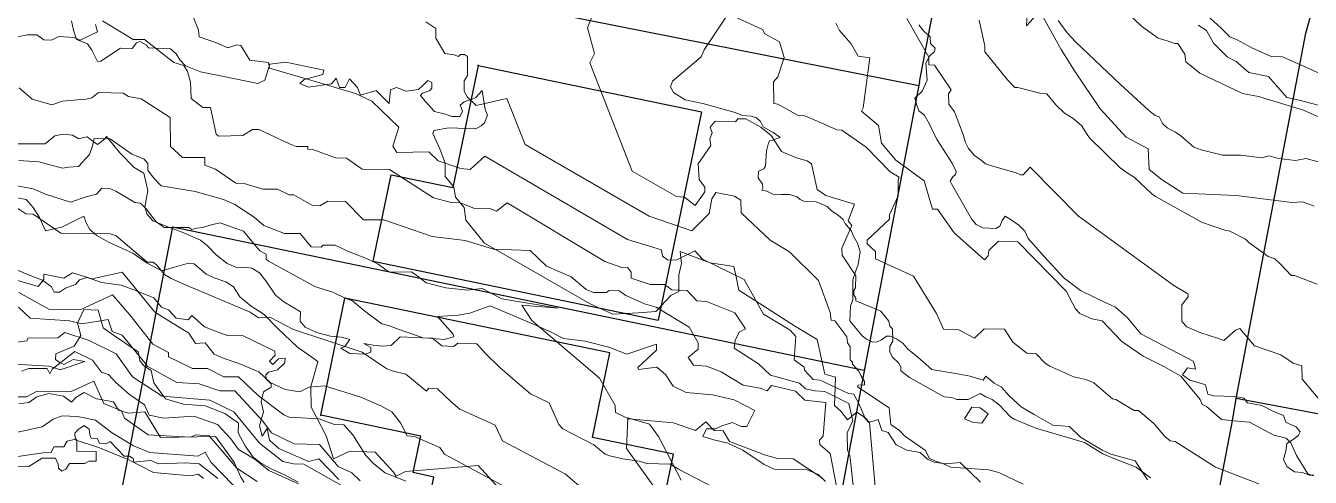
# Model space of a CAD drawing. Header units: metres. Extents: x 683 to 917, y -108 to 80.
# Drawn here: x 760.9 to 830.6, y -23.1 to 1.4 of the extents above; entities that cross this region are included whole.
import ezdxf

# ---------------------------------------------------------------- set-up
doc = ezdxf.new("R2010")
doc.units = ezdxf.units.M
doc.layers.add('Cadastre with houses', color=6, linetype='Continuous')
doc.layers.add('Landslide2025', color=21, linetype='Continuous')

msp = doc.modelspace()

# ---------------------------------------------------------------- linework, layer by layer
at = {"lineweight": 0}
for points, elevation in [([(769.827, 2.175), (770.239, 1.132), (770.266, 0.764), (771.212, 0.449), (771.826, 0.177), (772.325, 0.335), (772.536, 0.3), (773.026, -0.489), (774.043, -0.621), (774.087, -0.936), (776.208, -1.541), (778.758, -2.303), (779.652, -2.724), (781.107, -4.126), (780.791, -5.161), (781.002, -5.511), (782.737, -5.476), (783.245, -5.949), (784.472, -6.37), (784.981, -6.423), (785.77, -5.704), (793.517, -10.226), (795.358, -10.787), (795.41, -11.138), (795.691, -11.331), (796.146, -11.348), (797.172, -10.831), (797.575, -11.287), (799.836, -12.391), (800.897, -14.275), (802.343, -15.152), (802.641, -15.494), (802.562, -16.756), (803.105, -17.159), (803.123, -17.316), (803.596, -17.825), (803.964, -17.851), (805.498, -18.579), (805.796, -18.622), (806.067, -19.122), (806.392, -19.876), (806.646, -20.147), (806.996, -24.056)], 37.5), ([(791.79, 2.417), (791.343, 1.252), (791.72, -0.133), (791.475, -0.633), (793.771, -6.513), (796.172, -7.898), (796.611, -7.933), (797.189, -8.372), (797.715, -7.635), (797.715, -7.39), (797.399, -6.969), (797.347, -6.128), (798.03, -5.129), (797.984, -4.758), (798.107, -4.434), (797.993, -4.136), (798.265, -3.812), (799.369, -3.838), (799.492, -3.68), (799.939, -3.68), (800.754, -4.136), (801.306, -4.583), (801.876, -5.451), (802.691, -5.801), (803.26, -5.959), (803.506, -6.126), (803.813, -7.51), (804.277, -7.835), (805.837, -8.308), (805.478, -9.211), (805.688, -9.474), (805.145, -10.701), (805.162, -11.069), (805.907, -12.199), (805.877, -12.848), (805.785, -12.988), (805.785, -13.233), (805.898, -13.404), (805.898, -13.545), (807.253, -14.11), (807.686, -14.658), (807.739, -14.921), (807.897, -15.078), (807.914, -15.736), (807.739, -16.016), (807.743, -16.347), (807.897, -16.614), (808.23, -16.939), (808.352, -17.131), (808.352, -17.35), (808.808, -17.719), (810.692, -18.761), (811.104, -18.805), (811.385, -18.91), (811.99, -18.91), (812.647, -18.586), (812.962, -18.77), (813.295, -18.902), (813.699, -19.208), (814.286, -19.848), (814.496, -19.971), (815.671, -20.462), (818.3, -21.233), (819.299, -21.864), (819.895, -22.109), (821.104, -22.583), (821.893, -23.161)], 38.5), ([(820.211, 2.486), (821.393, 1.347), (822.314, 0.707), (822.856, 0.534), (823.203, 0.415), (823.376, 0.415), (823.745, -0.16), (823.81, -0.582), (824.569, -1.2), (826.877, -2.305), (827.755, -2.468), (830.182, -3.216), (831.244, -3.682)], 41.5), ([(754.453, 1.484), (755.695, 1.058), (757.185, 0.899), (758.604, 0.597), (759.119, 0.597), (759.279, 0.757), (760.308, 0.757), (760.982, 0.881), (761.47, 0.881), (761.847, 0.61), (762.268, 0.597), (762.654, 0.788), (763.492, 0.743), (763.812, 0.584), (764.761, 1.045), (764.654, 1.435)], 37), ([(765.027, 1.639), (766.703, 0.619), (767.307, 0.619), (768.903, -0.614), (769.436, -0.782), (769.649, -1.111), (769.808, -1.687), (769.844, -2.574), (770.473, -3.071), (770.882, -3.062), (771.201, -4.517), (771.316, -4.623), (772.647, -4.588), (773.17, -4.26), (773.516, -4.26), (775.171, -5.04), (775.543, -5.182), (776.164, -5.182), (776.173, -5.324), (776.448, -5.342), (777.663, -5.786), (778.266, -5.803), (779.127, -6.415), (780.608, -6.433), (782.986, -7.968), (783.944, -8.225), (784.458, -8.234), (785.221, -8.535), (786.082, -8.553), (786.401, -8.686), (786.978, -8.234), (792.282, -11.418), (793.267, -11.756), (793.506, -11.747), (793.719, -11.995), (793.719, -12.332), (794.739, -12.669), (795.52, -12.66), (795.928, -12.962), (796.753, -12.997), (797.276, -13.547), (797.809, -13.592), (799.334, -14.204), (799.92, -15.064), (799.565, -15.251), (799.352, -15.703), (799.299, -16.12), (800.63, -16.972), (801.277, -17.593), (802.838, -18.018), (803.175, -18.32), (803.69, -18.444), (804.213, -18.471), (805.517, -19.127), (805.739, -20.067), (805.438, -20.724), (805.446, -21.673), (805.579, -21.921), (805.828, -24.228)], 37), ([(814.985, -23.508), (813.653, -22.877), (813.092, -22.728), (811.059, -22.571), (810.62, -22.387), (810.252, -22.264), (809.876, -22.097), (809.674, -21.677), (808.543, -20.879), (808.272, -20.581), (807.798, -20.266), (807.711, -19.354), (805.997, -18.215), (806.032, -18.127), (806.365, -18.118), (806.365, -17.934), (806.173, -17.61), (806.067, -17.373), (805.726, -16.988), (805.717, -16.887), (805.603, -16.76), (805.603, -16.041), (805.45, -15.831), (805.423, -15.507), (804.766, -14.63), (804.573, -14.595), (804.512, -14.183), (803.872, -12.448), (802.303, -10.888), (801.252, -10.257), (799.674, -8.785), (799.656, -8.083), (799.323, -7.882), (798.298, -7.68), (798.088, -8.013), (797.939, -8.82), (797.001, -9.749), (794.687, -8.951), (787.965, -5.077), (786.975, -2.571), (785.309, -2.956), (784.819, -2.483), (784.661, -2.185), (784.661, -1.607), (784.836, -1.326), (784.836, -0.292), (784.678, -0.187), (784.459, -0.187), (784.345, -0.301), (784.118, -0.196), (783.609, -0.134), (783.11, 0.707), (783.114, 1.22), (782.566, 1.584)], 38), ([(827.772, -23.483), (825.41, -22.578), (823.225, -21.18), (822.964, -21.156), (822.659, -20.919), (822.069, -20.211), (821.242, -19.502), (820.996, -19.502), (820.012, -18.912), (819.835, -18.863), (818.821, -17.997), (818.388, -17.82), (817.739, -17.672), (816.42, -17.101), (816.174, -16.934), (815.682, -16.432), (815.18, -16.393), (814.423, -15.802), (813.96, -15.094), (812.868, -15.074), (812.336, -15.576), (811.46, -15.113), (810.663, -15.094), (810.28, -14.247), (809.03, -12.21), (806.973, -11.275), (806.963, -10.872), (806.511, -10.459), (806.52, -10.262), (807.731, -9.12), (807.721, -8.884), (808.193, -7.861), (808.203, -7.014), (808.252, -6.847), (807.77, -6.552), (806.471, -5.223), (805.143, -4.289), (804.877, -4.269), (803.853, -3.826), (803.076, -3.501), (802.81, -3.511), (801.679, -2.881), (801.452, -2.842), (801.443, -1.661), (801.669, -1.405), (802.023, -0.342), (801.767, 0.494), (800.96, 0.937), (800.832, 1.173), (799.1, 1.96)], 39), ([(804.818, 1.508), (805.015, 1.124), (805.654, 0.396), (806.038, -0.283), (806.658, -0.362), (806.304, -3.088), (806.215, -3.255), (807.13, -4.042), (807.288, -4.997), (808.075, -5.912), (809.61, -7.034), (810.053, -8.579), (810.339, -8.579), (811.244, -9.858), (812.878, -11.325), (813.084, -11.108), (813.124, -10.823), (813.635, -10.321), (814.688, -10.35), (817.316, -13.027), (817.818, -13.982), (818.064, -14.238), (818.713, -14.523), (819.264, -14.641), (820.327, -15.763), (821.488, -16.55), (822.649, -17.141), (823.535, -17.633), (824.578, -18.912), (824.696, -19.187), (824.932, -19.286), (825.739, -19.985), (826.615, -20.083), (827.255, -20.132), (828.574, -20.851), (829.243, -20.998), (829.499, -21.264), (829.814, -21.953), (830.424, -22.947), (830.709, -23.045)], 39.5), ([(808.666, 1.766), (809.855, -0.324), (809.86, -0.754), (810.166, -0.772), (811.071, -2.107), (810.925, -2.326), (810.943, -2.875), (811.254, -3.296), (811.729, -4.521), (811.839, -4.923), (812.022, -5.289), (812.315, -5.655), (812.717, -5.947), (812.936, -6.112), (813.394, -6.258), (814.601, -6.606), (814.838, -6.715), (814.985, -6.715), (815.355, -6.299), (817.981, -8.967), (823.157, -12.725), (823.907, -13.182), (823.925, -13.329), (823.596, -13.767), (823.596, -14.682), (823.852, -14.956), (824.62, -15.285), (825.516, -15.578), (825.863, -15.706), (826.503, -15.139), (826.741, -15.048), (827.528, -15.998), (828.954, -16.492), (829.631, -16.931), (830.106, -17.077), (830.124, -17.8), (831.459, -19.391)], 40), ([(830.929, -12.64), (829.704, -12.183), (829.521, -12.183), (828.936, -11.561), (828.643, -11.269), (828.268, -11.141), (827.217, -10.382), (827.043, -10.208), (826.193, -9.769), (825.918, -9.714), (824.656, -9.276), (824.108, -8.983), (822.169, -7.886), (821.968, -7.739), (820.999, -6.843), (820.725, -6.679), (820.249, -6.331), (818.585, -4.704), (818.457, -4.521), (818.146, -4.045), (817.689, -3.661), (817.232, -3.369), (816.747, -2.921), (816.262, -2.317), (815.878, -2.29), (814.699, -1.97), (814.534, -1.97), (814.123, -1.567), (812.898, -0.04), (812.898, 0.289), (812.587, 1.67)], 40.5), ([(816.88, 1.662), (817.367, 0.996), (817.822, 0.492), (820.261, -1.816), (821.773, -3.214), (822.146, -3.491), (822.358, -3.572), (822.537, -3.93), (822.797, -4.173), (823.024, -4.287), (823.252, -4.401), (823.544, -4.596), (824.243, -5.214), (824.634, -5.352), (825.796, -5.644), (826.787, -5.644), (827.925, -5.791), (828.332, -5.677), (828.836, -5.823), (829.754, -5.937), (830.323, -5.823), (833.55, -6.701)], 41), ([(832.377, -1.796), (829.054, -0.322), (828.433, -0.293), (827.392, 0.169), (826.583, 0.603), (826.193, 0.776), (825.731, 1.238), (824.936, 1.975)], 42), ([(760.512, -1.99), (761.221, -2.612), (762.277, -2.915), (762.869, -2.713), (763.665, -2.641), (764.142, -2.612), (764.46, -2.54), (764.807, -2.25), (766.152, -2.279), (766.441, -2.467), (767.135, -2.597), (768.697, -3.61), (768.711, -5.171), (769.362, -5.778), (770.576, -5.778), (770.591, -6.183), (771.155, -6.4), (772.268, -7.167), (772.709, -7.181), (773.736, -7.485), (774.517, -7.492), (775.16, -7.803), (775.413, -7.796), (776.425, -8.381), (776.83, -8.396), (777.257, -8.15), (778.211, -8.164), (779.194, -9.155), (780.293, -9.162), (782.91, -10.059), (784.703, -10.275), (786.236, -10.753), (788.231, -10.825), (789.128, -11.678), (790.458, -12.256), (791.268, -12.936), (791.673, -13.095), (792.381, -13.109), (792.512, -12.994), (793.061, -13.008), (793.422, -13.269), (794.435, -13.717), (795.071, -13.905), (796.864, -14.975), (797.341, -15.828), (797.341, -16.175), (796.806, -16.63), (797.102, -17.043), (797.796, -17.1), (798.599, -17.404), (799.792, -18.127), (800.717, -18.3), (801.093, -18.431), (801.325, -18.141), (802.626, -18.46), (803.132, -18.937), (804.274, -19.067), (804.13, -20.889), (803.927, -21.12), (803.956, -21.351), (804.506, -21.829), (804.925, -23.983)], 36.5), ([(760.49, -5.936), (761.575, -6.01), (762.852, -6.361), (763.203, -6.298), (763.725, -6.266), (764.331, -5.617), (764.491, -5.148), (764.576, -4.744), (765.449, -4.755), (766.63, -5.595), (767.279, -5.84), (767.492, -6.106), (767.481, -6.457), (767.8, -6.872), (768.215, -7.309), (770.067, -7.628), (771.599, -8.053), (772.216, -8.33), (773.259, -9.022), (773.781, -9.458), (774.909, -9.905), (775.749, -9.894), (776.345, -10.623), (776.899, -10.634), (776.994, -10.538), (777.654, -10.538), (778.378, -10.879), (779.357, -11.251), (779.995, -11.57), (780.4, -11.879), (780.634, -11.996), (781.794, -11.975), (782.102, -12.188), (782.592, -12.581), (783.666, -12.847), (784.837, -12.975), (785.624, -12.89), (786.689, -13.443), (789.753, -13.954), (787.774, -13.784), (788.327, -14.614), (791.988, -17.742), (792.839, -19.232), (792.861, -19.615), (793.563, -19.956), (796.01, -20.169), (797.202, -20.594), (797.756, -20.126), (798.213, -20.594), (798.713, -20.616), (799.054, -21.19), (801.001, -21.924), (801.65, -22.116), (802.502, -22.127), (804.087, -23.169)], 36), ([(798.126, -23.645), (796.287, -22.691), (795.822, -22.411), (794.565, -22.388), (794.146, -22.249), (793.262, -22.132), (792.564, -21.969), (792.308, -21.876), (791.691, -21.364), (790.004, -20.503), (789.783, -20.259), (789.271, -19.084), (788.247, -18.595), (787.526, -17.99), (786.595, -17.176), (785.804, -16.408), (785.347, -15.878), (784.303, -15.849), (784.093, -16.024), (783.442, -16), (782.927, -15.57), (782.403, -15.558), (782.069, -15.433), (781.08, -15.084), (780.603, -14.91), (780.184, -14.805), (779.265, -14.107), (778.59, -13.548), (778.241, -13.432), (777.531, -13.083), (777.159, -12.966), (776.542, -12.769), (775.239, -12.047), (774.029, -11.396), (773.912, -11.291), (773.907, -11.029), (773.558, -10.837), (773.115, -10.302), (772.673, -9.767), (772.208, -9.604), (771.661, -9.418), (771.417, -9.325), (770.998, -9.418), (770.463, -9.581), (770.148, -9.604), (769.869, -9.685), (769.706, -9.581), (768.38, -9.581), (768.229, -9.464), (767.949, -9.266), (767.402, -8.557), (767.205, -8.359), (767.077, -8.254), (766.786, -8.219), (766.251, -7.893), (765.762, -7.603), (765.424, -7.463), (764.994, -7.44), (764.709, -7.771), (764.145, -7.911), (763.295, -8.196), (762.44, -7.934), (761.94, -7.771), (761.265, -7.48), (760.392, -7.317)], 35.5), ([(791.251, -23.901), (790.155, -22.957), (789.576, -22.654), (786.724, -21.151), (786.339, -20.303), (784.411, -19.429), (783.974, -19.056), (783.203, -18.324), (782.741, -18.285), (782.6, -18.452), (781.482, -17.527), (780.749, -17.347), (780.454, -17.244), (779.121, -16.344), (775.39, -15.104), (774.139, -14.452), (773.487, -14.474), (773.037, -14.174), (769.441, -12.643), (768.756, -12.333), (768.392, -12.119), (767.975, -11.616), (767.782, -11.455), (767.451, -11.455), (765.778, -10.028), (765.451, -9.915), (762.764, -9.89), (761.275, -8.844), (760.867, -8.832), (760.159, -8.364)], 35), ([(788.649, -24.611), (783.579, -21.868), (783.333, -21.509), (781.952, -20.922), (781.555, -20.884), (781.196, -20.166), (780.723, -19.579), (780.136, -19.258), (779.039, -18.785), (777.071, -18.16), (776.24, -18.236), (775.731, -18.491), (774.949, -18.372), (774.134, -17.981), (773.505, -17.404), (772.435, -16.945), (771.569, -16.656), (771.093, -16.453), (770.6, -15.841), (770.074, -15.875), (769.717, -15.314), (767.873, -14.167), (766.101, -12.002), (764.465, -12.36), (763.408, -12.036), (762.931, -12.326), (761.84, -12.105), (761.84, -12.394), (761.533, -12.769), (759.505, -12.173)], 34.5), ([(760.486, -13.093), (762.112, -14.008), (763.816, -14.035), (765.569, -13.23), (766.581, -14.404), (767.763, -15.906), (768.61, -16.353), (768.61, -16.593), (769.92, -17.232), (770.735, -17.216), (771.613, -17.679), (772.412, -17.679), (773.467, -18.686), (774.873, -19.74), (775.16, -19.868), (776.79, -19.964), (777.617, -20.269), (778.13, -20.276), (778.618, -20.826), (779.316, -21.95), (779.748, -22.407), (780.369, -22.89), (781.496, -23.34)], 34), ([(760.475, -13.889), (761.103, -14.485), (763.248, -14.633), (763.911, -14.799), (764.81, -14.659), (765.342, -14.572), (765.56, -15.226), (766.093, -15.42), (767.485, -17.123), (769.06, -17.984), (770.269, -18.057), (771.404, -18.442), (772.21, -18.442), (773.73, -20.09), (774.206, -20.713), (775.433, -21.317), (776.807, -21.354), (777.814, -22.544), (778.549, -22.882), (779.011, -23.316)], 33.5), ([(759.707, -15.878), (760.921, -15.732), (760.986, -15.57), (762.605, -15.554), (762.978, -15.263), (764.305, -15.7), (765.779, -16.428), (766.65, -17.67), (768.273, -18.73), (770.86, -18.942), (772.161, -19.571), (773.548, -21.281), (774.807, -22.278), (775.397, -22.402), (775.962, -22.409), (778.157, -23.673)], 33), ([(775.666, -23.476), (774.063, -22.751), (773.304, -22.152), (772.409, -21.62), (771.987, -21.046), (771.277, -20.257), (769.985, -19.809), (768.358, -19.923), (767.559, -19.755), (767.302, -19.203), (766.504, -18.633), (765.753, -17.987), (765.363, -17.549), (764.973, -17.426), (764.479, -16.77), (763.538, -16.295), (762.302, -17.264), (762.169, -17.511), (762.026, -17.226), (761.028, -17.217), (760.638, -17.369)], 32.5), ([(760.418, -18.758), (760.903, -18.771), (761.478, -18.458), (763.33, -18.47), (764.557, -17.92), (765.095, -19.121), (766.058, -19.521), (766.221, -19.922), (767.51, -20.823), (769.812, -20.948), (770.087, -20.823), (770.813, -20.873), (772.314, -22.637), (773.423, -23.356)], 32), ([(812.203, -19.32), (811.797, -19.959), (812.264, -20.152), (812.741, -20.193), (813.076, -19.685), (812.65, -19.361), (812.203, -19.32)], 38.1), ([(760.346, -20.697), (761.765, -20.391), (762.358, -19.978), (762.843, -19.798), (763.665, -19.827), (764.647, -20.031), (765.522, -20.702), (766.709, -21.421), (767.596, -21.781), (770.208, -21.984), (770.592, -21.757), (770.915, -22.308), (772.114, -23.554)], 31.5), ([(759.683, -22.115), (761.811, -21.804), (762.241, -21.777), (762.396, -21.476), (762.935, -21.476), (763.108, -21.165), (763.492, -21.074), (764.875, -21.527), (766.467, -22.173), (767.795, -22.873), (769.827, -23.049), (770.219, -22.954), (770.505, -23.196)], 31)]:
    msp.add_lwpolyline(points, dxfattribs=dict(at, elevation=elevation))
at = {"layer": 'Cadastre with houses'}
for p, q in [((809.35, -1.671, 42), (806.495, -16.598, 40.4)), ((806.495, -16.598, 40.4), (801.112, -45.373, 32))]:
    msp.add_line(p, q, dxfattribs=at)
for points in [[(809.35, -1.671, 42), (811.9, 11.579, 43.6), (812.157, 13.251, 43.8), (812.395, 14.151, 44.1), (814.889, 27.282, 47.1), (815.057, 28.203, 47.4), (816.769, 31.389, 48.1), (822.543, 42.724, 51.6), (823.676, 47.033, 54.1), (825.971, 59.976, 57.7)], [(820.831, -48.802, 32.85), (821.098, -47.189, 34.1), (822.424, -40.421, 37.1), (826.342, -20.056, 41.6), (826.54, -18.849, 41.7), (830.323, 0.966, 44.5), (830.578, 1.867, 46), (831.569, 7.254, 46), (835.933, 30.622, 50.3), (838.236, 42.3, 56), (839.866, 50.762, 56), (840.772, 56.152, 56.9)], [(748.6, 4.395, 38.6), (749.422, 4.276, 38.65), (751.074, 4.355, 39.1), (765.833, 5.157, 39.6), (768.255, 5.345, 40.1), (771.758, 5.483, 40.5), (773.351, 5.206, 40.6), (783.088, 3.346, 40.6), (809.312, -1.868, 41.976)], [(785.412, -0.783, 41), (784.038, -7.409, 41)], [(785.412, -0.783, 41), (797.525, -3.293, 41)], [(797.525, -3.293, 41), (795.18, -14.611, 41)], [(779.718, -11.407, 41), (780.69, -6.715, 41), (784.038, -7.409, 41)], [(768.824, -9.533, 37.6), (765.054, -29.046, 32.15)], [(768.824, -9.533, 37.6), (806.361, -17.312, 40.192)], [(779.718, -11.407, 41), (795.18, -14.611, 41)], [(776.871, -19.75, 38), (778.186, -13.4, 38)], [(792.56, -16.379, 38), (778.186, -13.4, 38)], [(791.609, -20.966, 38), (792.56, -16.379, 38)], [(891.329, -31.07, 43.1), (876.645, -28.279, 42.6), (861.287, -25.41, 42.5), (846.227, -22.56, 42.3), (826.54, -18.849, 41.7)], [(782.302, -20.899, 38), (776.871, -19.75, 38)], [(781.892, -22.876, 38), (782.306, -20.876, 38)], [(796.001, -21.876, 38), (791.609, -20.966, 38)], [(793.927, -31.884, 38), (796.001, -21.876, 38)], [(783.011, -23.113, 38), (781.892, -22.876, 38)], [(781.717, -29.354, 38), (783.011, -23.113, 38)]]:
    msp.add_polyline3d(points, dxfattribs=at)
for p in [(785.412, -0.783, 41), (778.186, -13.4, 38), (776.871, -19.75, 38)]:
    msp.add_point(p, dxfattribs=at)
at = {"layer": 'Landslide2025', "lineweight": 0}
for points, elevation in [([(799.123, 2.229), (797.671, 0.066), (797.515, -0.305), (795.955, -1.63), (795.839, -1.942), (796.014, -2.254), (796.638, -2.644), (797.593, -2.839), (799.357, -3.326), (799.757, -3.492), (800.225, -3.531), (800.507, -3.628), (800.731, -3.823), (800.878, -4.106), (801.414, -4.418), (801.716, -4.632), (801.794, -4.691), (801.57, -4.759), (801.394, -4.837), (801.219, -4.876), (801.141, -5.051), (801.053, -5.412), (801.004, -6.25), (800.907, -6.387), (800.624, -6.513), (800.595, -6.874), (800.839, -7.225), (800.848, -7.439), (800.809, -7.546), (801.082, -7.605), (801.404, -7.771), (801.852, -7.78), (802.31, -7.79), (802.72, -7.907), (802.876, -8.063), (803.09, -8.151), (803.753, -8.19), (804.055, -8.307), (804.347, -8.443), (804.591, -8.667), (804.942, -8.911), (805.215, -9.135), (805.332, -9.364), (805.663, -9.769), (805.77, -10.046), (805.985, -10.427), (806.141, -10.894), (806.034, -11.577), (805.917, -11.879), (805.731, -12.405), (805.731, -13.497), (805.605, -13.848), (805.585, -14.647), (806.238, -15.446), (806.482, -15.641), (806.813, -15.787), (807.067, -15.778), (807.301, -15.661), (807.574, -15.475), (807.788, -15.475), (808.129, -15.641), (808.451, -15.846), (808.724, -16.177), (809.25, -16.596), (810.03, -17.288), (811.307, -17.503), (812.106, -17.649), (812.622, -17.795), (812.817, -17.863), (812.954, -17.649), (813.402, -18.029), (813.811, -18.234), (814.221, -18.702), (814.874, -19.296), (815.585, -19.725), (816.589, -20.3), (817.486, -20.368), (818.09, -20.943), (819.27, -21.665), (819.737, -21.869), (820.537, -22.093), (821.053, -22.23), (821.726, -23.263)], 39), ([(815.205, 2.02), (815.166, 1.377), (815.887, 2.156), (817.038, 0.09), (817.798, -1.119), (819.162, -3.126), (820.566, -4.666), (821.755, -5.31), (821.813, -6.421), (822.515, -6.986), (823.646, -7.707), (826.531, -7.844), (829.552, -8.214), (830.137, -8.175), (830.761, -8.409)], 41), ([(763.343, 1.635), (763.46, 1.138), (763.626, 0.631), (764.211, 0.387), (764.454, 0.056), (764.766, -0.558), (764.932, -0.548), (766.004, 0.153), (766.647, 0.134), (766.881, 0.446), (767.047, 0.524), (767.417, 0.319), (767.524, 0.173), (768.714, 0.114), (769.025, -0.158), (769.23, -0.47), (769.532, -0.802), (770.341, -1.123), (771.608, -1.387), (773.46, -1.757), (773.831, -1.581), (774.113, -0.714), (774.981, -0.607), (777.047, -1.036), (776.979, -1.27), (775.965, -1.542), (775.741, -1.757), (776.209, -1.952), (777.447, -1.786), (777.71, -1.465), (777.885, -1.971), (778.197, -1.981), (778.431, -1.513), (778.86, -1.971), (779.035, -2.4), (779.873, -2.147), (780.585, -2.849), (780.614, -2.459), (780.663, -2.108), (780.975, -1.971), (781.511, -2.176), (782.174, -2.088), (782.417, -1.874), (782.681, -1.591), (782.905, -1.698), (782.905, -2.01), (782.797, -2.137), (782.661, -2.196), (782.388, -2.283), (782.291, -2.41), (782.534, -2.712), (783.051, -3.277), (783.645, -3.433), (783.977, -3.55), (784.425, -3.55), (784.562, -3.277), (784.484, -3.063), (784.435, -2.927), (784.649, -2.751), (785.059, -2.624), (785.293, -2.517), (785.634, -2.147), (785.799, -3.17), (785.916, -3.472), (785.76, -3.901), (785.575, -4.057), (785.293, -4.213), (783.821, -4.164), (783.012, -4.311), (782.944, -4.466), (783.324, -5.314), (783.616, -6.075), (783.616, -6.815), (784.084, -7.361), (784.182, -7.927), (784.649, -8.492), (784.747, -9.174), (785.76, -10.422), (791.453, -13.697), (792.72, -14.281), (794.104, -14.203), (795.059, -14.125), (795.858, -13.268), (796.306, -13.053), (796.306, -12.137), (796.443, -11.533), (796.365, -10.87), (798.002, -11.494), (799.289, -11.689), (799.406, -12.254), (799.562, -12.975), (800.848, -13.814), (802.622, -14.944), (803.811, -15.646), (804.221, -17.537), (804.805, -17.693), (804.747, -19.233), (805.088, -19.549), (805.459, -20.008), (805.965, -19.598), (806.316, -19.822), (806.609, -20.154), (807.115, -19.988), (807.31, -20.583), (807.661, -20.69), (808.09, -21.367), (808.675, -21.66), (809.396, -21.777), (809.786, -22.147), (810.156, -22.303), (810.761, -22.4), (811.56, -22.322), (812.671, -23.395)], 38), ([(830.746, -23.019), (830.522, -23.01), (830.113, -22.873), (829.694, -22.824), (829.294, -22.542), (829.099, -22.171), (829.226, -21.704), (829.284, -21.294), (829.684, -21.041), (829.928, -20.836), (830.015, -20.67), (829.791, -20.397), (829.411, -20.232), (829.236, -20.144), (829.109, -19.783), (828.534, -19.54), (827.93, -19.238), (827.559, -19.169), (827.15, -19.082), (826.955, -18.828), (826.458, -18.741), (825.327, -18.702), (825.005, -18.614), (824.869, -18.107), (824.469, -17.99), (824.021, -17.854), (823.631, -17.561), (823.904, -17.191), (824.333, -17.269), (824.284, -17.006), (824.197, -16.82), (821.36, -15.339), (820.639, -14.481), (819.996, -13.896), (819.391, -13.624), (818.085, -13), (817.208, -12.317), (816.097, -11.138), (815.249, -10.173), (815.074, -9.774), (814.742, -9.442), (814.333, -9.16), (814.001, -8.955), (813.846, -9.189), (813.709, -9.501), (813.495, -9.627), (812.793, -9.588), (812.432, -9.403), (812.179, -9.101), (811.097, -7.21), (811.019, -7.054), (811.165, -6.82), (811.302, -6.703), (811.341, -6.528), (811.136, -6.089), (810.307, -4.822), (810.181, -4.588), (810.035, -4.267), (809.888, -3.926), (809.606, -3.458), (809.313, -3.243), (809.187, -2.873), (809.109, -2.551), (809.499, -2.171), (809.771, -1.586), (809.693, -0.66), (809.898, -0.271), (810.171, -0.017), (810.21, 0.158), (809.957, 0.412), (809.937, 0.772), (809.596, 1.084), (809.313, 1.416)], 40), ([(830.995, -2.941), (829.962, -2.668), (829.279, -2.512), (828.285, -1.382), (827.233, -1.167), (826.531, -0.563), (826.044, -0.31), (825.303, 0.431), (824.932, 1.113), (824.484, 1.406)], 42), ([(760.434, -5.034), (761.915, -5.034), (762.442, -4.605), (762.909, -4.508), (763.397, -4.566), (763.748, -4.771), (764.011, -4.683), (764.191, -4.649), (764.44, -4.839), (764.751, -5.073), (764.976, -4.908), (765.18, -4.742), (765.249, -4.635), (765.97, -5.531), (766.74, -6.311), (767.266, -6.633), (767.481, -7.568), (767.325, -8.465), (767.442, -8.835), (767.753, -9.206), (768.514, -9.518), (769.352, -9.83), (770.346, -10.258), (770.736, -10.561), (771.194, -11.048), (771.789, -11.535), (772.354, -11.759), (772.754, -11.72), (773.124, -11.789), (773.543, -12.032), (773.894, -12.471), (774.42, -13.251), (774.869, -13.611), (775.356, -13.904), (775.765, -14.147), (775.746, -14.654), (776.019, -14.976), (776.642, -15.278), (777.403, -15.473), (777.997, -15.531), (778.455, -15.658), (778.173, -16.038), (777.958, -16.116), (778.455, -16.409), (779.264, -16.448), (779.596, -16.34), (779.586, -16.077), (779.216, -15.863), (779.713, -15.951), (780.21, -16.019), (780.687, -15.98), (781.184, -15.512), (782.744, -15.57), (783.563, -15.648), (784.089, -15.512), (784.06, -15.356), (783.212, -14.401), (784.333, -14.333), (784.966, -14.216), (785.502, -14.021), (786.067, -13.826), (788.572, -14.888), (789.294, -15.22), (790.044, -15.59), (791.223, -15.746), (792.51, -16.067), (793.475, -16.448), (795.083, -15.902), (795.083, -16.233), (794.079, -17.169), (794.118, -17.276), (795.103, -17.149), (795.58, -17.559), (795.999, -18.192), (796.701, -18.533), (798.124, -18.66), (799.303, -18.933), (800.415, -19.498), (799.986, -20.376), (799.674, -20.376), (799.216, -20.151), (798.631, -20.327), (798.29, -20.502), (797.802, -20.502), (797.598, -20.912), (798.124, -21.077), (798.953, -21.272), (799.771, -21.662), (800.931, -22.432), (801.477, -22.685), (803.27, -22.724), (803.855, -22.978), (804.265, -23.348)], 37), ([(760.214, -7.934), (760.897, -8.051), (761.267, -8.48), (761.608, -9.035), (761.94, -9.747), (762.476, -9.62), (762.827, -9.552), (763.519, -9.22), (764.025, -8.967), (764.142, -9.318), (764.347, -9.679), (764.727, -10.01), (765.351, -10.371), (766.676, -10.975), (767.456, -11.501), (768.241, -11.93), (768.943, -11.725), (769.703, -11.511), (769.995, -11.55), (770.658, -12.115), (771.087, -12.3), (771.73, -12.525), (772.139, -12.797), (772.49, -13.343), (773.095, -13.85), (773.796, -14.298), (774.537, -15.059), (775.609, -16.072), (776.564, -16.745), (776.711, -16.872), (776.331, -18.207), (776.36, -19.328), (776.642, -19.874), (777.169, -20.887), (777.559, -22.135), (778.455, -21.716), (779.83, -21.764), (780.824, -22.846), (780.96, -23.07), (781.477, -22.807), (785.405, -22.495), (787.11, -24.357)], 36), ([(760.195, -11.803), (761.204, -12.206), (761.783, -12.433), (762.263, -12.786), (762.414, -13.089), (762.691, -13.089), (763.019, -12.862), (763.574, -12.66), (763.775, -12.408), (764.204, -12.282), (764.986, -12.559), (766.045, -12.711), (766.877, -13.013), (767.81, -13.391), (768.238, -13.896), (768.616, -14.047), (769.02, -14.501), (769.675, -14.577), (769.877, -14.35), (770.558, -14.955), (771.314, -15.257), (771.856, -15.459), (772.625, -15.434), (774.378, -16.278), (774.39, -16.493), (774.088, -16.821), (774.264, -17.01), (774.579, -16.694), (774.932, -16.657), (774.92, -16.921), (774.516, -17.3), (774.037, -17.426), (773.886, -17.577), (773.911, -17.804), (774.189, -18.056), (774.176, -18.245), (773.76, -18.497), (773.646, -19.027), (773.76, -19.569), (773.546, -20.338), (773.697, -20.905), (773.962, -20.476), (774.088, -21.107), (774.592, -21.561), (776.206, -22.279), (776.76, -22.128), (777.857, -23.25)], 35), ([(775.645, -23.392), (774.913, -22.988), (774.182, -22.661), (773.577, -22.333), (773.199, -22.03), (772.77, -21.425), (772.392, -20.719), (772.417, -20.19), (771.661, -19.66), (770.602, -19.257), (769.417, -19.156), (768.446, -18.866), (767.816, -17.996), (767.677, -17.341), (767.261, -17.063), (767.059, -16.798), (766.971, -16.319), (765.635, -15.424), (765.068, -15.015), (764.796, -14.066), (764.015, -14.016), (763.681, -14.766), (763.738, -15.024), (763.857, -15.437), (763.485, -16.007), (762.502, -16.436), (762.477, -16.739), (762.679, -16.89), (762.931, -17.016), (763.435, -16.739), (764.065, -16.839), (762.729, -17.293), (762.426, -17.192), (762.124, -17.092), (761.216, -17.041), (760.157, -16.991)], 34), ([(760.486, -19.147), (761.031, -19.069), (761.459, -18.758), (762.12, -18.583), (762.918, -18.719), (763.346, -19.05), (763.58, -18.797), (764.027, -18.524), (764.708, -18.874), (765.623, -19.03), (765.895, -19.478), (766.44, -19.653), (767.335, -19.575), (768.172, -20.976), (771.168, -20.917), (771.791, -21.774), (772.199, -22.338), (772.53, -23.116), (772.725, -23.408)], 33), ([(796.691, -26.072), (793.465, -21.56), (793.533, -19.903), (794.713, -20.254), (795.19, -20.907), (796.418, -23.285)], 36), ([(760.335, -22.562), (761.036, -22.542), (761.756, -22.085), (762.485, -22.085), (762.631, -22.425), (762.651, -22.639), (762.826, -22.795), (763.049, -22.688), (763.234, -22.387), (764.071, -22.387), (764.304, -22.26), (764.694, -22.25), (764.694, -21.735), (763.643, -21.706), (763.643, -21.112), (763.546, -21.005), (763.526, -20.742), (763.701, -20.548), (764.032, -20.324), (764.304, -20.519), (764.343, -20.82), (764.421, -21.005), (764.732, -21.025), (764.888, -21.287), (765.209, -21.307), (765.452, -21.18), (766.211, -21.988), (766.493, -21.978), (766.698, -22.114), (766.737, -22.309), (767.048, -22.27), (767.661, -22.211), (768.06, -22.396), (769.558, -22.348), (770.268, -22.396), (771.29, -23.194)], 32)]:
    msp.add_lwpolyline(points, dxfattribs=dict(at, elevation=elevation))

doc.saveas('drawing.dxf')
